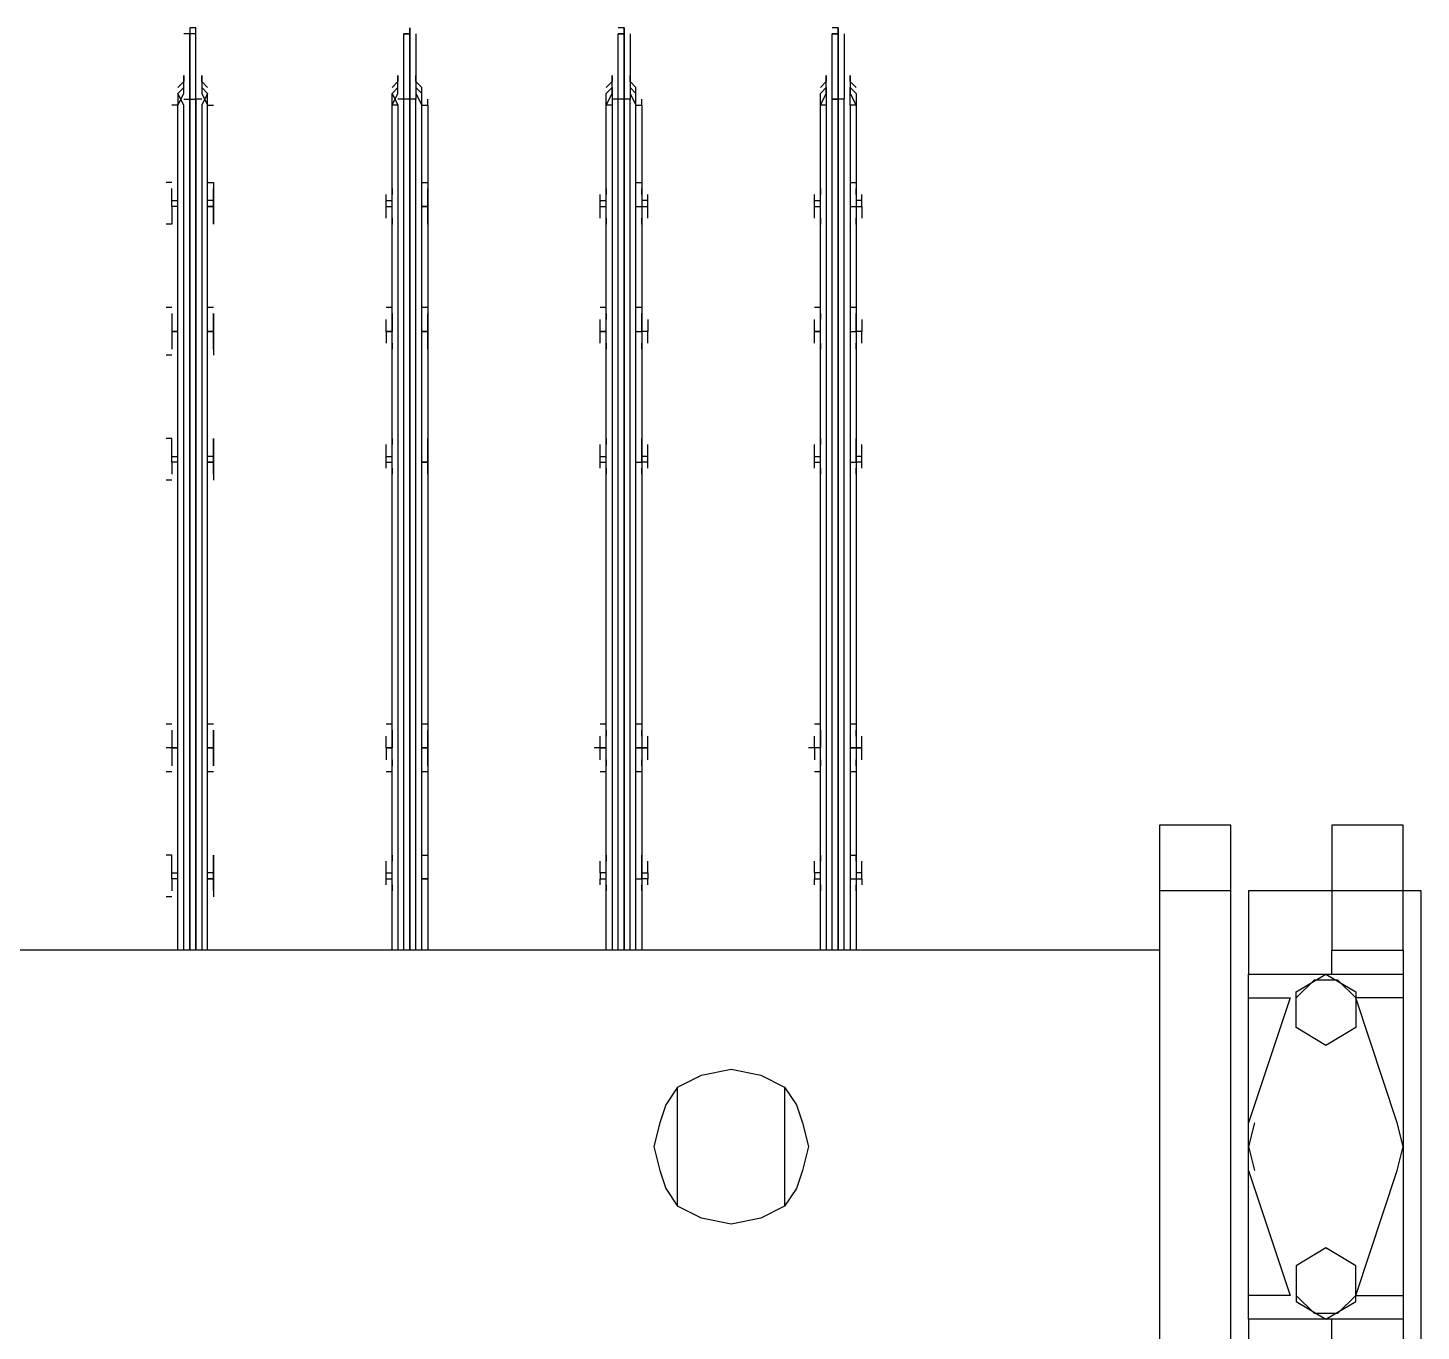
# Model space of a CAD drawing. Header units: metres. Extents: x 532250 to 532639, y 2673852 to 2674172.
# Drawn here: x 532450.0289 to 532450.3529, y 2674042.5065 to 2674042.8094 of the extents above; entities that cross this region are included whole.
import ezdxf

# ---------------------------------------------------------------- set-up
doc = ezdxf.new("R2010")
doc.units = ezdxf.units.M
doc.header["$MEASUREMENT"] = 0
doc.layers.add('IDT', color=7, linetype='Continuous')

# ---------------------------------------------------------------- blocks, each defined once
blk = doc.blocks.new('IDT')
at = {"layer": 'IDT', "color": 0, "lineweight": 25}
for p, q in [((16.57443, 15.26896), (16.57443, 15.15001)), ((16.61455, 15.2496), (16.61455, 15.26896)), ((16.6187, 15.26896), (16.6187, 15.15001)), ((16.63529, 15.15001), (16.63529, 15.26896)), ((16.57858, 15.2496), (16.57858, 15.25513)), ((16.59518, 15.25513), (16.59518, 15.2496)), ((16.57858, 15.24406), (16.57858, 15.2496)), ((16.57858, 15.2496), (16.61455, 15.2496)), ((16.59656, 15.2496), (16.58965, 15.24545)), ((16.60348, 15.24545), (16.59656, 15.2496)), ((16.61455, 15.2496), (16.61455, 15.24406)), ((16.5938, 15.24821), (16.58965, 15.24406)), ((16.59933, 15.24821), (16.5938, 15.24821)), ((16.60348, 15.24406), (16.59933, 15.24821)), ((16.57858, 15.20948), (16.57858, 15.24406)), ((16.58965, 15.24406), (16.57858, 15.24406)), ((16.58965, 15.24406), (16.57997, 15.21502)), ((16.58965, 15.24545), (16.58965, 15.23715)), ((16.60348, 15.23715), (16.60348, 15.24545)), ((16.61455, 15.21502), (16.60486, 15.24406)), ((16.60486, 15.24406), (16.61455, 15.24406)), ((16.61455, 15.24406), (16.61455, 15.20948)), ((16.58965, 15.23715), (16.59656, 15.233)), ((16.59656, 15.233), (16.60348, 15.23715)), ((16.72796, 15.22608), (16.73488, 15.22747)), ((16.73488, 15.22747), (16.7418, 15.22608)), ((16.72243, 15.22332), (16.72796, 15.22608)), ((16.7418, 15.22608), (16.74733, 15.22332)), ((16.71967, 15.21917), (16.72243, 15.22332)), ((16.72243, 15.19565), (16.72243, 15.22332)), ((16.74733, 15.22332), (16.74733, 15.19565)), ((16.75009, 15.21917), (16.74733, 15.22332)), ((16.71828, 15.21502), (16.71967, 15.21917)), ((16.75148, 15.21502), (16.75009, 15.21917)), ((16.57997, 15.21502), (16.57858, 15.20948)), ((16.61455, 15.20948), (16.61316, 15.21502)), ((16.7169, 15.20948), (16.71828, 15.21502)), ((16.75286, 15.20948), (16.75148, 15.21502)), ((16.57858, 15.17491), (16.57858, 15.20948)), ((16.57858, 15.20948), (16.57997, 15.20395)), ((16.61316, 15.20395), (16.61455, 15.20948)), ((16.61455, 15.20948), (16.61455, 15.17491)), ((16.71828, 15.20395), (16.7169, 15.20948)), ((16.75148, 15.20395), (16.75286, 15.20948)), ((16.57997, 15.20395), (16.58965, 15.17491)), ((16.60486, 15.17491), (16.61455, 15.20395)), ((16.71967, 15.1998), (16.71828, 15.20395)), ((16.75009, 15.1998), (16.75148, 15.20395)), ((16.72243, 15.19565), (16.71967, 15.1998)), ((16.74733, 15.19565), (16.75009, 15.1998)), ((16.72796, 15.19289), (16.72243, 15.19565)), ((16.74733, 15.19565), (16.7418, 15.19289)), ((16.73488, 15.1915), (16.72796, 15.19289)), ((16.7418, 15.19289), (16.73488, 15.1915)), ((16.58965, 15.18182), (16.59656, 15.18597)), ((16.59656, 15.18597), (16.60348, 15.18182)), ((16.58965, 15.17352), (16.58965, 15.18182)), ((16.60348, 15.18182), (16.60348, 15.17352)), ((16.57858, 15.16937), (16.57858, 15.17491)), ((16.57858, 15.17491), (16.58965, 15.17491)), ((16.58965, 15.17491), (16.5938, 15.17076)), ((16.59656, 15.16937), (16.58965, 15.17352)), ((16.60348, 15.17352), (16.59656, 15.16937)), ((16.59933, 15.17076), (16.60348, 15.17491)), ((16.61455, 15.17491), (16.60486, 15.17491)), ((16.61455, 15.17491), (16.61455, 15.16937)), ((16.61455, 15.16937), (16.57858, 15.16937)), ((16.57858, 15.16384), (16.57858, 15.16937)), ((16.5938, 15.17076), (16.59933, 15.17076)), ((16.59518, 15.16937), (16.59518, 15.16384)), ((16.61455, 15.15001), (16.61455, 15.16937)), ((16.59518, 15.16384), (16.57858, 15.16384)), ((16.57858, 15.16384), (16.57858, 15.15001)), ((16.59518, 15.15001), (16.59518, 15.16384)), ((16.63529, 15.16384), (17.21622, 15.16384)), ((16.70583, 14.96743), (16.70583, 15.16384)), ((16.70722, 14.96743), (16.70722, 15.16384)), ((16.7086, 15.16384), (16.7086, 14.96605)), ((16.70998, 14.96605), (16.70998, 15.16384)), ((16.70998, 15.16384), (16.70998, 14.96605)), ((16.71137, 15.16384), (16.71137, 14.96605)), ((16.71275, 14.96743), (16.71275, 15.16384)), ((16.71413, 15.16384), (16.71413, 14.96743)), ((16.75563, 14.96743), (16.75563, 15.16384)), ((16.75701, 15.16384), (16.75701, 14.96743)), ((16.75839, 15.16384), (16.75839, 14.96605)), ((16.75978, 15.16384), (16.75978, 14.96605)), ((16.75978, 14.96605), (16.75978, 15.16384)), ((16.76116, 15.16384), (16.76116, 14.96605)), ((16.76254, 14.96743), (16.76254, 15.16384)), ((16.76393, 15.16384), (16.76393, 14.96743)), ((16.80542, 14.96743), (16.80542, 15.16384)), ((16.8068, 15.16384), (16.8068, 14.96743)), ((16.80819, 15.16384), (16.80819, 14.96605)), ((16.80957, 15.16384), (16.80957, 14.96605)), ((16.80957, 14.96605), (16.80957, 15.16384)), ((16.81095, 15.16384), (16.81095, 14.96605)), ((16.81234, 14.96743), (16.81234, 15.16384)), ((16.81372, 15.16384), (16.81372, 14.96743)), ((16.8566, 15.16384), (16.8566, 14.96743)), ((16.85798, 14.96743), (16.85798, 15.16384)), ((16.85936, 14.96605), (16.85936, 15.16384)), ((16.85936, 15.16384), (16.85936, 14.96605)), ((16.86075, 14.96605), (16.86075, 15.16384)), ((16.86075, 15.16384), (16.86075, 14.96605)), ((16.86213, 15.16384), (16.86213, 14.96743)), ((16.86351, 15.16384), (16.86351, 14.96743)), ((16.57443, 15.15001), (16.57858, 15.15001)), ((16.57858, 15.15001), (16.59518, 15.15001)), ((16.57858, 15.15001), (16.57858, 15.13479)), ((16.59518, 15.13479), (16.59518, 15.15001)), ((16.59518, 15.15001), (16.61455, 15.15001)), ((16.6187, 15.15001), (16.63529, 15.15001)), ((16.6187, 15.15001), (16.6187, 15.13479)), ((16.63529, 15.13479), (16.63529, 15.15001)), ((16.70583, 15.14724), (16.70583, 15.15139)), ((16.70583, 15.15001), (16.70583, 15.14863)), ((16.71413, 15.15139), (16.71413, 15.14724)), ((16.71413, 15.14863), (16.71413, 15.15001)), ((16.75563, 15.14724), (16.75563, 15.15139)), ((16.75563, 15.15001), (16.75563, 15.14863)), ((16.76393, 15.15139), (16.76393, 15.14724)), ((16.76393, 15.14863), (16.76393, 15.15001)), ((16.80542, 15.14724), (16.80542, 15.15139)), ((16.80542, 15.14863), (16.80542, 15.15001)), ((16.81372, 15.15139), (16.81372, 15.14171)), ((16.81372, 15.14863), (16.81372, 15.15001)), ((16.85521, 15.14724), (16.85521, 15.15139)), ((16.85521, 15.15001), (16.85521, 15.14863)), ((16.86351, 15.15139), (16.86351, 15.14724)), ((16.8649, 15.15139), (16.86628, 15.15139)), ((16.8649, 15.14863), (16.8649, 15.15001)), ((16.70445, 15.14724), (16.70445, 15.14863)), ((16.70583, 15.14724), (16.70445, 15.14724)), ((16.70445, 15.14724), (16.70445, 15.14586)), ((16.70445, 15.14586), (16.70583, 15.14586)), ((16.70445, 15.14586), (16.70445, 15.14309)), ((16.70722, 15.14724), (16.70583, 15.14724)), ((16.70583, 15.14586), (16.70583, 15.14724)), ((16.70583, 15.14171), (16.70583, 15.14586)), ((16.71413, 15.14724), (16.71413, 15.14586)), ((16.71552, 15.14724), (16.71413, 15.14724)), ((16.71413, 15.14586), (16.71413, 15.14171)), ((16.71413, 15.14586), (16.71552, 15.14586)), ((16.71552, 15.14863), (16.71552, 15.14724)), ((16.71552, 15.14586), (16.71552, 15.14724)), ((16.71552, 15.14586), (16.71552, 15.14309)), ((16.75424, 15.14863), (16.75424, 15.14724)), ((16.75424, 15.14586), (16.75424, 15.14724)), ((16.75424, 15.14724), (16.75563, 15.14724)), ((16.75563, 15.14586), (16.75424, 15.14586)), ((16.75424, 15.14586), (16.75424, 15.14309)), ((16.75701, 15.14724), (16.75563, 15.14724)), ((16.75563, 15.14724), (16.75563, 15.14586)), ((16.75563, 15.14586), (16.75563, 15.14171)), ((16.76393, 15.14724), (16.76393, 15.14586)), ((16.76531, 15.14724), (16.76393, 15.14724)), ((16.76393, 15.14586), (16.76393, 15.14171)), ((16.76393, 15.14586), (16.76531, 15.14586)), ((16.76531, 15.14863), (16.76531, 15.14724)), ((16.76531, 15.14586), (16.76531, 15.14724)), ((16.76531, 15.14586), (16.76531, 15.14309)), ((16.80542, 15.14724), (16.80542, 15.14863)), ((16.80542, 15.14586), (16.80542, 15.14724)), ((16.80542, 15.14724), (16.8068, 15.14724)), ((16.8068, 15.14724), (16.80542, 15.14724)), ((16.80542, 15.14586), (16.80542, 15.14724)), ((16.80542, 15.14309), (16.80542, 15.14586)), ((16.80542, 15.14171), (16.80542, 15.14586)), ((16.8151, 15.14724), (16.81372, 15.14724)), ((16.8151, 15.14586), (16.81372, 15.14586)), ((16.8151, 15.14863), (16.8151, 15.14724)), ((16.8151, 15.14724), (16.8151, 15.14586)), ((16.8151, 15.14586), (16.8151, 15.14309)), ((16.85521, 15.14863), (16.85521, 15.14724)), ((16.85521, 15.14586), (16.85521, 15.14724)), ((16.85521, 15.14724), (16.8566, 15.14724)), ((16.8566, 15.14724), (16.85521, 15.14724)), ((16.85521, 15.14724), (16.85521, 15.14586)), ((16.85521, 15.14586), (16.85521, 15.14171)), ((16.85521, 15.14309), (16.85521, 15.14586)), ((16.85521, 15.14586), (16.8566, 15.14586)), ((16.86351, 15.14724), (16.86351, 15.14586)), ((16.86351, 15.14724), (16.8649, 15.14724)), ((16.86351, 15.14586), (16.86351, 15.14171)), ((16.8649, 15.14586), (16.86351, 15.14586)), ((16.8649, 15.14724), (16.8649, 15.14863)), ((16.8649, 15.14724), (16.8649, 15.14586)), ((16.8649, 15.14586), (16.8649, 15.14309)), ((16.70583, 15.14309), (16.70583, 15.14171)), ((16.71413, 15.14171), (16.71413, 15.14309)), ((16.75563, 15.14171), (16.75563, 15.14309)), ((16.76393, 15.14171), (16.76393, 15.14309)), ((16.80542, 15.14171), (16.80542, 15.14309)), ((16.81372, 15.14171), (16.81372, 15.14309)), ((16.85521, 15.14171), (16.85521, 15.14309)), ((16.8649, 15.14309), (16.8649, 15.14171)), ((16.70722, 15.14171), (16.70583, 15.14171)), ((16.8068, 15.14171), (16.80542, 15.14171)), ((16.8649, 15.14171), (16.86628, 15.14171)), ((16.57858, 15.13479), (16.59518, 15.13479)), ((16.6187, 15.13479), (16.63529, 15.13479)), ((16.70583, 15.12235), (16.70722, 15.12235)), ((16.70583, 15.11681), (16.70583, 15.12096)), ((16.70583, 15.12096), (16.70583, 15.11958)), ((16.71413, 15.12235), (16.71552, 15.12235)), ((16.71413, 15.11958), (16.71413, 15.12096)), ((16.71413, 15.12096), (16.71413, 15.11681)), ((16.75563, 15.12235), (16.75701, 15.12235)), ((16.75563, 15.11681), (16.75563, 15.12096)), ((16.75563, 15.12096), (16.75563, 15.11958)), ((16.76393, 15.12235), (16.76531, 15.12235)), ((16.76393, 15.11958), (16.76393, 15.12096)), ((16.76393, 15.12096), (16.76393, 15.11681)), ((16.80542, 15.12235), (16.8068, 15.12235)), ((16.80542, 15.11681), (16.80542, 15.12096)), ((16.80542, 15.12096), (16.80542, 15.11958)), ((16.81372, 15.12235), (16.8151, 15.12235)), ((16.81372, 15.11958), (16.81372, 15.12096)), ((16.81372, 15.12096), (16.81372, 15.11681)), ((16.85521, 15.12235), (16.8566, 15.12235)), ((16.85521, 15.11681), (16.85521, 15.12096)), ((16.85521, 15.12096), (16.85521, 15.11958)), ((16.86351, 15.12096), (16.86351, 15.11266)), ((16.8649, 15.12235), (16.86628, 15.12235)), ((16.8649, 15.11958), (16.8649, 15.12096)), ((16.70445, 15.11958), (16.70445, 15.11681)), ((16.70445, 15.11681), (16.70583, 15.11681)), ((16.70583, 15.11681), (16.70445, 15.11681)), ((16.70445, 15.11681), (16.70445, 15.11405)), ((16.70583, 15.11266), (16.70583, 15.11681)), ((16.70583, 15.11681), (16.70722, 15.11681)), ((16.70722, 15.11681), (16.70583, 15.11681)), ((16.71413, 15.11681), (16.71552, 15.11681)), ((16.71413, 15.11266), (16.71413, 15.11681)), ((16.71413, 15.11681), (16.71552, 15.11681)), ((16.71413, 15.11681), (16.71552, 15.11681)), ((16.71552, 15.11681), (16.71552, 15.11958)), ((16.71552, 15.11681), (16.71552, 15.11405)), ((16.71552, 15.11681), (16.7169, 15.11681)), ((16.75424, 15.11958), (16.75424, 15.11681)), ((16.75424, 15.11681), (16.75563, 15.11681)), ((16.75563, 15.11681), (16.75424, 15.11681)), ((16.75424, 15.11681), (16.75424, 15.11405)), ((16.75424, 15.11681), (16.75563, 15.11681)), ((16.75563, 15.11266), (16.75563, 15.11681)), ((16.75563, 15.11681), (16.75701, 15.11681)), ((16.75701, 15.11681), (16.75563, 15.11681)), ((16.76393, 15.11681), (16.76393, 15.11266)), ((16.76531, 15.11681), (16.76393, 15.11681)), ((16.76393, 15.11681), (16.76531, 15.11681)), ((16.76531, 15.11958), (16.76531, 15.11681)), ((16.76531, 15.11681), (16.76531, 15.11405)), ((16.76531, 15.11681), (16.76669, 15.11681)), ((16.80542, 15.11958), (16.80542, 15.11681)), ((16.80542, 15.11405), (16.80542, 15.11681)), ((16.80542, 15.11681), (16.8068, 15.11681)), ((16.8068, 15.11681), (16.80542, 15.11681)), ((16.80542, 15.11681), (16.80542, 15.11266)), ((16.81372, 15.11681), (16.8151, 15.11681)), ((16.8151, 15.11681), (16.81372, 15.11681)), ((16.81372, 15.11266), (16.81372, 15.11681)), ((16.81372, 15.11681), (16.8151, 15.11681)), ((16.8151, 15.11681), (16.8151, 15.11958)), ((16.8151, 15.11681), (16.8151, 15.11405)), ((16.85521, 15.11958), (16.85521, 15.11681)), ((16.85521, 15.11681), (16.85521, 15.11405)), ((16.85521, 15.11266), (16.85521, 15.11681)), ((16.85521, 15.11681), (16.8566, 15.11681)), ((16.8566, 15.11681), (16.85521, 15.11681)), ((16.85521, 15.11681), (16.8566, 15.11681)), ((16.8649, 15.11681), (16.86351, 15.11681)), ((16.86351, 15.11681), (16.8649, 15.11681)), ((16.8649, 15.11681), (16.8649, 15.11958)), ((16.8649, 15.11405), (16.8649, 15.11681)), ((16.8649, 15.11681), (16.86628, 15.11681)), ((16.70583, 15.11405), (16.70583, 15.11266)), ((16.71413, 15.11405), (16.71413, 15.11266)), ((16.75563, 15.11405), (16.75563, 15.11266)), ((16.76393, 15.11266), (16.76393, 15.11405)), ((16.80542, 15.11266), (16.80542, 15.11405)), ((16.81372, 15.11405), (16.81372, 15.11266)), ((16.85521, 15.11405), (16.85521, 15.11266)), ((16.8649, 15.11266), (16.8649, 15.11405)), ((16.70583, 15.11128), (16.70722, 15.11128)), ((16.71413, 15.11128), (16.71552, 15.11128)), ((16.75563, 15.11128), (16.75701, 15.11128)), ((16.76393, 15.11128), (16.76531, 15.11128)), ((16.80542, 15.11128), (16.8068, 15.11128)), ((16.81372, 15.11128), (16.8151, 15.11128)), ((16.85521, 15.11128), (16.8566, 15.11128)), ((16.8649, 15.11128), (16.86628, 15.11128)), ((16.70583, 15.05042), (16.70583, 15.05457)), ((16.70583, 15.05319), (16.70583, 15.05181)), ((16.71413, 15.05457), (16.71413, 15.05042)), ((16.71413, 15.05181), (16.71413, 15.05319)), ((16.75563, 15.05042), (16.75563, 15.05457)), ((16.75563, 15.05319), (16.75563, 15.05181)), ((16.76393, 15.05457), (16.76393, 15.04904)), ((16.76393, 15.05181), (16.76393, 15.05319)), ((16.80542, 15.05042), (16.80542, 15.05457)), ((16.80542, 15.05319), (16.80542, 15.05181)), ((16.81372, 15.05457), (16.81372, 15.04904)), ((16.81372, 15.05181), (16.81372, 15.05319)), ((16.85521, 15.05042), (16.85521, 15.05457)), ((16.85521, 15.05319), (16.85521, 15.05181)), ((16.86351, 15.05457), (16.86351, 15.05042)), ((16.8649, 15.05457), (16.86628, 15.05457)), ((16.8649, 15.05181), (16.8649, 15.05319)), ((16.70445, 15.05181), (16.70445, 15.05042)), ((16.70445, 15.05042), (16.70583, 15.05042)), ((16.70445, 15.05042), (16.70445, 15.04904)), ((16.70445, 15.04904), (16.70583, 15.04904)), ((16.70445, 15.04904), (16.70445, 15.04627)), ((16.70722, 15.05042), (16.70583, 15.05042)), ((16.70583, 15.05042), (16.70583, 15.04904)), ((16.70583, 15.04904), (16.70583, 15.04489)), ((16.71413, 15.05042), (16.71413, 15.04904)), ((16.71552, 15.05042), (16.71413, 15.05042)), ((16.71413, 15.04904), (16.71413, 15.04489)), ((16.71552, 15.04904), (16.71413, 15.04904)), ((16.71552, 15.05181), (16.71552, 15.05042)), ((16.71552, 15.05042), (16.71552, 15.04904)), ((16.71552, 15.04904), (16.71552, 15.04627)), ((16.75424, 15.05181), (16.75424, 15.05042)), ((16.75424, 15.05042), (16.75563, 15.05042)), ((16.75424, 15.05042), (16.75424, 15.04904)), ((16.75424, 15.04904), (16.75563, 15.04904)), ((16.75424, 15.04904), (16.75424, 15.04627)), ((16.75701, 15.05042), (16.75563, 15.05042)), ((16.75563, 15.05042), (16.75563, 15.04904)), ((16.75563, 15.04904), (16.75563, 15.04489)), ((16.76531, 15.05042), (16.76393, 15.05042)), ((16.76393, 15.04904), (16.76393, 15.04489)), ((16.76531, 15.04904), (16.76393, 15.04904)), ((16.76531, 15.05181), (16.76531, 15.05042)), ((16.76531, 15.05042), (16.76531, 15.04904)), ((16.76531, 15.04904), (16.76531, 15.04627)), ((16.80542, 15.05181), (16.80542, 15.05042)), ((16.80542, 15.05042), (16.80542, 15.04489)), ((16.80542, 15.04627), (16.80542, 15.05042)), ((16.80542, 15.05042), (16.8068, 15.05042)), ((16.8068, 15.05042), (16.80542, 15.05042)), ((16.8151, 15.05042), (16.81372, 15.05042)), ((16.81372, 15.04904), (16.81372, 15.04489)), ((16.8151, 15.04904), (16.81372, 15.04904)), ((16.8151, 15.05181), (16.8151, 15.05042)), ((16.8151, 15.05042), (16.8151, 15.04904)), ((16.8151, 15.04904), (16.8151, 15.04627)), ((16.85521, 15.05181), (16.85521, 15.05042)), ((16.85521, 15.04904), (16.85521, 15.05042)), ((16.85521, 15.05042), (16.8566, 15.05042)), ((16.8566, 15.05042), (16.85521, 15.05042)), ((16.85521, 15.05042), (16.85521, 15.04904)), ((16.85521, 15.04904), (16.85521, 15.04489)), ((16.85521, 15.04627), (16.85521, 15.04904)), ((16.85521, 15.04904), (16.8566, 15.04904)), ((16.86351, 15.05042), (16.86351, 15.04904)), ((16.86351, 15.05042), (16.8649, 15.05042)), ((16.86351, 15.04904), (16.86351, 15.04489)), ((16.8649, 15.04904), (16.86351, 15.04904)), ((16.8649, 15.05042), (16.8649, 15.05181)), ((16.8649, 15.05042), (16.8649, 15.04904)), ((16.8649, 15.04904), (16.8649, 15.04627)), ((16.70583, 15.04489), (16.70583, 15.04627)), ((16.71413, 15.04489), (16.71413, 15.04627)), ((16.75563, 15.04489), (16.75563, 15.04627)), ((16.76393, 15.04489), (16.76393, 15.04627)), ((16.80542, 15.04489), (16.80542, 15.04627)), ((16.81372, 15.04489), (16.81372, 15.04627)), ((16.85521, 15.04489), (16.85521, 15.04627)), ((16.8649, 15.04627), (16.8649, 15.04489)), ((16.8649, 15.04489), (16.86628, 15.04489)), ((16.70445, 15.02276), (16.70445, 15.01999)), ((16.70583, 15.01999), (16.70583, 15.02553)), ((16.70583, 15.02414), (16.70583, 15.02276)), ((16.71413, 15.02553), (16.71413, 15.01999)), ((16.71413, 15.02276), (16.71413, 15.02414)), ((16.71552, 15.02276), (16.71552, 15.01999)), ((16.75424, 15.02276), (16.75424, 15.01999)), ((16.75563, 15.01999), (16.75563, 15.02553)), ((16.75563, 15.02414), (16.75563, 15.02276)), ((16.76393, 15.02553), (16.76393, 15.01584)), ((16.76393, 15.02276), (16.76393, 15.02414)), ((16.76531, 15.02276), (16.76531, 15.01999)), ((16.80542, 15.01999), (16.80542, 15.02553)), ((16.80542, 15.02414), (16.80542, 15.02276)), ((16.80542, 15.02276), (16.80542, 15.01999)), ((16.81372, 15.02553), (16.81372, 15.01999)), ((16.81372, 15.02276), (16.81372, 15.02414)), ((16.8151, 15.01999), (16.8151, 15.02276)), ((16.85521, 15.01999), (16.85521, 15.02553)), ((16.85521, 15.02414), (16.85521, 15.02276)), ((16.85521, 15.02276), (16.85521, 15.01999)), ((16.86351, 15.02553), (16.86351, 15.01999)), ((16.8649, 15.02553), (16.86628, 15.02553)), ((16.8649, 15.02276), (16.8649, 15.02414)), ((16.8649, 15.01999), (16.8649, 15.02276)), ((16.70445, 15.01999), (16.70583, 15.01999)), ((16.70445, 15.01723), (16.70445, 15.01999)), ((16.70445, 15.01999), (16.70583, 15.01999)), ((16.70722, 15.01999), (16.70583, 15.01999)), ((16.70583, 15.01999), (16.70583, 15.01584)), ((16.71413, 15.01999), (16.71413, 15.01584)), ((16.71552, 15.01999), (16.71413, 15.01999)), ((16.71413, 15.01999), (16.71552, 15.01999)), ((16.71552, 15.01999), (16.71552, 15.01723)), ((16.75424, 15.01999), (16.75563, 15.01999)), ((16.75424, 15.01723), (16.75424, 15.01999)), ((16.75424, 15.01999), (16.75563, 15.01999)), ((16.75701, 15.01999), (16.75563, 15.01999)), ((16.75563, 15.01999), (16.75563, 15.01584)), ((16.76531, 15.01999), (16.76393, 15.01999)), ((16.76393, 15.01999), (16.76531, 15.01999)), ((16.76531, 15.01999), (16.76393, 15.01999)), ((16.76531, 15.01999), (16.76531, 15.01723)), ((16.80542, 15.01999), (16.80542, 15.01723)), ((16.80542, 15.01584), (16.80542, 15.01999)), ((16.80542, 15.01999), (16.8068, 15.01999)), ((16.8068, 15.01999), (16.80542, 15.01999)), ((16.8068, 15.01999), (16.80542, 15.01999)), ((16.80542, 15.01999), (16.8068, 15.01999)), ((16.81372, 15.01999), (16.8151, 15.01999)), ((16.8151, 15.01999), (16.81372, 15.01999)), ((16.81372, 15.01584), (16.81372, 15.01999)), ((16.81372, 15.01999), (16.8151, 15.01999)), ((16.8151, 15.01999), (16.8151, 15.01723)), ((16.85521, 15.01999), (16.85521, 15.01723)), ((16.85521, 15.01584), (16.85521, 15.01999)), ((16.85521, 15.01999), (16.8566, 15.01999)), ((16.8566, 15.01999), (16.85521, 15.01999)), ((16.85521, 15.01999), (16.8566, 15.01999)), ((16.8566, 15.01999), (16.85521, 15.01999)), ((16.85521, 15.01999), (16.8566, 15.01999)), ((16.86351, 15.01999), (16.86351, 15.01584)), ((16.8649, 15.01999), (16.86351, 15.01999)), ((16.86351, 15.01999), (16.8649, 15.01999)), ((16.8649, 15.01723), (16.8649, 15.01999)), ((16.70583, 15.01584), (16.70583, 15.01723)), ((16.71413, 15.01584), (16.71413, 15.01723)), ((16.75563, 15.01584), (16.75563, 15.01723)), ((16.76393, 15.01584), (16.76393, 15.01723)), ((16.80542, 15.01723), (16.80542, 15.01584)), ((16.81372, 15.01723), (16.81372, 15.01584)), ((16.85521, 15.01723), (16.85521, 15.01584)), ((16.8649, 15.01584), (16.8649, 15.01723)), ((16.70583, 15.01446), (16.70722, 15.01446)), ((16.71413, 15.01446), (16.71552, 15.01446)), ((16.75563, 15.01446), (16.75701, 15.01446)), ((16.76393, 15.01446), (16.76531, 15.01446)), ((16.80542, 15.01446), (16.8068, 15.01446)), ((16.81372, 15.01446), (16.8151, 15.01446)), ((16.85521, 15.01446), (16.8566, 15.01446)), ((16.8649, 15.01446), (16.86628, 15.01446)), ((16.70445, 14.99095), (16.70445, 14.99371)), ((16.70583, 14.99095), (16.70583, 14.9951)), ((16.70583, 14.9951), (16.70583, 14.99371)), ((16.71413, 14.99371), (16.71413, 14.9951)), ((16.71413, 14.9951), (16.71413, 14.99095)), ((16.71552, 14.99371), (16.71552, 14.99095)), ((16.75424, 14.99371), (16.75424, 14.99095)), ((16.75563, 14.99095), (16.75563, 14.9951)), ((16.75563, 14.9951), (16.75563, 14.99371)), ((16.76393, 14.99371), (16.76393, 14.9951)), ((16.76393, 14.9951), (16.76393, 14.99095)), ((16.76531, 14.99371), (16.76531, 14.99095)), ((16.80542, 14.99095), (16.80542, 14.9951)), ((16.80542, 14.9951), (16.80542, 14.99371)), ((16.80542, 14.99371), (16.80542, 14.99095)), ((16.81372, 14.99371), (16.81372, 14.9951)), ((16.81372, 14.9951), (16.81372, 14.99095)), ((16.8151, 14.99371), (16.8151, 14.99095)), ((16.85521, 14.99371), (16.85521, 14.9951)), ((16.85521, 14.9951), (16.85521, 14.99095)), ((16.85521, 14.99095), (16.85521, 14.99371)), ((16.86351, 14.9951), (16.86351, 14.99095)), ((16.8649, 14.99371), (16.8649, 14.9951)), ((16.8649, 14.9951), (16.86628, 14.9951)), ((16.8649, 14.99095), (16.8649, 14.99371)), ((16.70583, 14.99095), (16.70445, 14.99095)), ((16.70445, 14.99095), (16.70445, 14.98956)), ((16.70722, 14.99095), (16.70583, 14.99095)), ((16.70583, 14.98956), (16.70583, 14.99095)), ((16.71413, 14.99095), (16.71413, 14.98956)), ((16.71552, 14.99095), (16.71413, 14.99095)), ((16.71552, 14.99095), (16.71552, 14.98956)), ((16.75563, 14.99095), (16.75424, 14.99095)), ((16.75424, 14.99095), (16.75424, 14.98956)), ((16.75701, 14.99095), (16.75563, 14.99095)), ((16.75563, 14.98956), (16.75563, 14.99095)), ((16.76393, 14.99095), (16.76393, 14.98956)), ((16.76531, 14.99095), (16.76393, 14.99095)), ((16.76531, 14.99095), (16.76531, 14.98956)), ((16.80542, 14.99095), (16.8068, 14.99095)), ((16.8068, 14.99095), (16.80542, 14.99095)), ((16.80542, 14.98956), (16.80542, 14.99095)), ((16.80542, 14.99095), (16.80542, 14.98956)), ((16.81372, 14.99095), (16.81372, 14.98956)), ((16.8151, 14.99095), (16.81372, 14.99095)), ((16.8151, 14.99095), (16.8151, 14.98956)), ((16.85521, 14.98956), (16.85521, 14.99095)), ((16.85521, 14.99095), (16.8566, 14.99095)), ((16.8566, 14.99095), (16.85521, 14.99095)), ((16.85521, 14.99095), (16.85521, 14.98818)), ((16.86351, 14.99095), (16.8649, 14.99095)), ((16.86351, 14.99095), (16.86351, 14.98541)), ((16.8649, 14.99095), (16.8649, 14.98956)), ((16.70445, 14.98956), (16.70583, 14.98956)), ((16.70445, 14.98956), (16.70445, 14.98818)), ((16.70583, 14.98541), (16.70583, 14.98956)), ((16.70583, 14.98818), (16.70583, 14.9868)), ((16.71413, 14.98956), (16.71413, 14.98541)), ((16.71552, 14.98956), (16.71413, 14.98956)), ((16.71413, 14.9868), (16.71413, 14.98818)), ((16.71552, 14.98956), (16.71552, 14.98818)), ((16.75424, 14.98956), (16.75563, 14.98956)), ((16.75424, 14.98956), (16.75424, 14.98818)), ((16.75563, 14.98541), (16.75563, 14.98956)), ((16.75563, 14.98818), (16.75563, 14.9868)), ((16.76393, 14.98956), (16.76393, 14.98541)), ((16.76531, 14.98956), (16.76393, 14.98956)), ((16.76393, 14.9868), (16.76393, 14.98818)), ((16.76531, 14.98956), (16.76531, 14.98818)), ((16.80542, 14.98541), (16.80542, 14.98956)), ((16.80542, 14.98956), (16.80542, 14.98818)), ((16.80542, 14.98818), (16.80542, 14.9868)), ((16.81372, 14.98956), (16.81372, 14.98541)), ((16.8151, 14.98956), (16.81372, 14.98956)), ((16.81372, 14.9868), (16.81372, 14.98818)), ((16.8151, 14.98956), (16.8151, 14.98818)), ((16.85521, 14.98541), (16.85521, 14.98956)), ((16.85521, 14.98956), (16.8566, 14.98956)), ((16.85521, 14.98818), (16.85521, 14.9868)), ((16.8649, 14.98956), (16.86351, 14.98956)), ((16.8649, 14.98956), (16.8649, 14.98818)), ((16.8649, 14.98818), (16.8649, 14.9868)), ((16.70722, 14.98541), (16.70583, 14.98541)), ((16.75701, 14.98541), (16.75563, 14.98541)), ((16.8068, 14.98541), (16.80542, 14.98541)), ((16.8566, 14.98541), (16.85521, 14.98541)), ((16.8649, 14.98541), (16.86628, 14.98541)), ((16.70722, 14.96467), (16.70583, 14.96743)), ((16.70583, 14.96743), (16.70722, 14.96743)), ((16.70583, 14.96605), (16.70583, 14.96743)), ((16.70583, 14.96467), (16.70583, 14.96605)), ((16.70722, 14.96328), (16.70583, 14.96467)), ((16.70722, 14.96743), (16.70722, 14.96328)), ((16.70722, 14.96052), (16.70722, 14.96467)), ((16.7086, 14.96605), (16.70998, 14.96605)), ((16.7086, 14.95084), (16.7086, 14.96605)), ((16.70998, 14.96605), (16.71137, 14.96605)), ((16.71137, 14.96605), (16.70998, 14.96605)), ((16.70998, 14.96605), (16.70998, 14.94945)), ((16.70998, 14.94945), (16.70998, 14.96605)), ((16.71137, 14.96605), (16.71137, 14.95084)), ((16.71413, 14.96743), (16.71275, 14.96467)), ((16.71275, 14.96328), (16.71275, 14.96743)), ((16.71275, 14.96743), (16.71413, 14.96743)), ((16.71275, 14.96467), (16.71275, 14.96052)), ((16.71413, 14.96467), (16.71275, 14.96328)), ((16.71413, 14.96743), (16.71413, 14.96605)), ((16.71413, 14.96605), (16.71413, 14.96467)), ((16.75701, 14.96743), (16.75563, 14.96743)), ((16.75563, 14.96743), (16.75563, 14.96605)), ((16.75701, 14.96743), (16.75701, 14.96328)), ((16.75839, 14.96467), (16.75701, 14.96743)), ((16.75701, 14.96605), (16.75701, 14.96467)), ((16.75701, 14.96467), (16.75839, 14.96328)), ((16.75839, 14.96605), (16.75978, 14.96605)), ((16.75839, 14.95084), (16.75839, 14.96605)), ((16.75839, 14.96052), (16.75839, 14.96467)), ((16.75978, 14.96605), (16.76116, 14.96605)), ((16.75978, 14.96605), (16.75978, 14.94945)), ((16.75978, 14.94945), (16.75978, 14.96605)), ((16.76116, 14.96605), (16.76116, 14.95084)), ((16.76116, 14.96605), (16.76254, 14.96605)), ((16.76393, 14.96743), (16.76254, 14.96467)), ((16.76254, 14.96328), (16.76254, 14.96743)), ((16.76254, 14.96743), (16.76393, 14.96743)), ((16.76254, 14.96467), (16.76254, 14.96052)), ((16.76393, 14.96467), (16.76254, 14.96328)), ((16.76393, 14.96743), (16.76393, 14.96605)), ((16.76393, 14.96605), (16.76393, 14.96467)), ((16.8068, 14.96743), (16.80542, 14.96743)), ((16.80542, 14.96743), (16.80542, 14.96605)), ((16.8068, 14.96743), (16.8068, 14.96328)), ((16.80819, 14.96467), (16.8068, 14.96743)), ((16.8068, 14.96605), (16.8068, 14.96467)), ((16.8068, 14.96467), (16.80819, 14.96328)), ((16.80819, 14.96605), (16.80957, 14.96605)), ((16.80819, 14.95084), (16.80819, 14.96605)), ((16.80819, 14.96052), (16.80819, 14.96467)), ((16.80957, 14.96605), (16.81095, 14.96605)), ((16.80957, 14.96605), (16.80957, 14.94945)), ((16.80957, 14.94945), (16.80957, 14.96605)), ((16.81095, 14.96605), (16.81095, 14.95084)), ((16.81095, 14.96605), (16.81234, 14.96605)), ((16.81372, 14.96743), (16.81234, 14.96467)), ((16.81372, 14.96467), (16.81234, 14.96743)), ((16.81234, 14.96743), (16.81372, 14.96743)), ((16.81234, 14.96467), (16.81234, 14.96052)), ((16.81372, 14.96467), (16.81234, 14.96328)), ((16.81234, 14.96328), (16.81372, 14.96467)), ((16.81372, 14.96743), (16.81372, 14.96605)), ((16.81372, 14.96605), (16.81372, 14.96467)), ((16.8566, 14.96743), (16.85521, 14.96743)), ((16.85798, 14.96467), (16.8566, 14.96743)), ((16.8566, 14.96743), (16.8566, 14.96605)), ((16.8566, 14.96467), (16.85798, 14.96743)), ((16.8566, 14.96605), (16.8566, 14.96467)), ((16.8566, 14.96467), (16.85798, 14.96328)), ((16.85798, 14.96328), (16.8566, 14.96467)), ((16.85798, 14.96605), (16.85936, 14.96605)), ((16.85798, 14.96052), (16.85798, 14.96467)), ((16.85936, 14.96605), (16.85936, 14.95084)), ((16.86075, 14.96605), (16.85936, 14.96605)), ((16.85936, 14.96605), (16.85936, 14.94945)), ((16.86213, 14.96605), (16.86075, 14.96605)), ((16.86075, 14.94945), (16.86075, 14.96605)), ((16.86075, 14.96605), (16.86075, 14.95084)), ((16.86351, 14.96743), (16.86213, 14.96467)), ((16.86213, 14.96743), (16.86351, 14.96467)), ((16.86213, 14.96467), (16.86213, 14.96052)), ((16.86351, 14.96467), (16.86213, 14.96328)), ((16.86213, 14.96328), (16.86351, 14.96467)), ((16.86351, 14.96605), (16.86351, 14.96743)), ((16.86351, 14.96743), (16.8649, 14.96743)), ((16.86351, 14.96467), (16.86351, 14.96605)), ((16.70583, 14.96328), (16.70722, 14.9619)), ((16.70722, 14.9619), (16.70722, 14.96052)), ((16.71275, 14.9619), (16.71413, 14.96328)), ((16.71275, 14.96052), (16.71275, 14.9619)), ((16.75701, 14.96328), (16.75839, 14.9619)), ((16.75839, 14.9619), (16.75839, 14.96052)), ((16.76254, 14.9619), (16.76393, 14.96328)), ((16.76254, 14.96052), (16.76254, 14.9619)), ((16.8068, 14.96328), (16.80819, 14.9619)), ((16.80819, 14.9619), (16.80819, 14.96052)), ((16.81234, 14.9619), (16.81372, 14.96328)), ((16.81234, 14.96052), (16.81234, 14.9619)), ((16.8566, 14.96328), (16.85798, 14.9619)), ((16.85798, 14.9619), (16.85798, 14.96052)), ((16.86213, 14.9619), (16.86351, 14.96328)), ((16.86213, 14.96052), (16.86213, 14.9619)), ((16.71137, 14.95084), (16.70998, 14.95084)), ((16.70998, 14.95084), (16.71137, 14.95084)), ((16.70998, 14.94945), (16.71137, 14.94945)), ((16.76116, 14.95084), (16.75978, 14.95084)), ((16.75978, 14.95084), (16.76116, 14.95084)), ((16.75978, 14.94945), (16.76116, 14.94945)), ((16.81095, 14.95084), (16.80957, 14.95084)), ((16.80957, 14.95084), (16.81095, 14.95084)), ((16.85936, 14.95084), (16.86075, 14.95084)), ((16.85936, 14.94945), (16.86075, 14.94945)), ((16.86075, 14.95084), (16.86213, 14.95084))]:
    blk.add_line(p, q, dxfattribs=at)

msp = doc.modelspace()

# ---------------------------------------------------------------- block references
at = {"layer": 'IDT', "color": 8, "rotation": 180}
msp.add_blockref('IDT', (532466.92728, 2674057.75885), dxfattribs=at)

doc.saveas('drawing.dxf')
